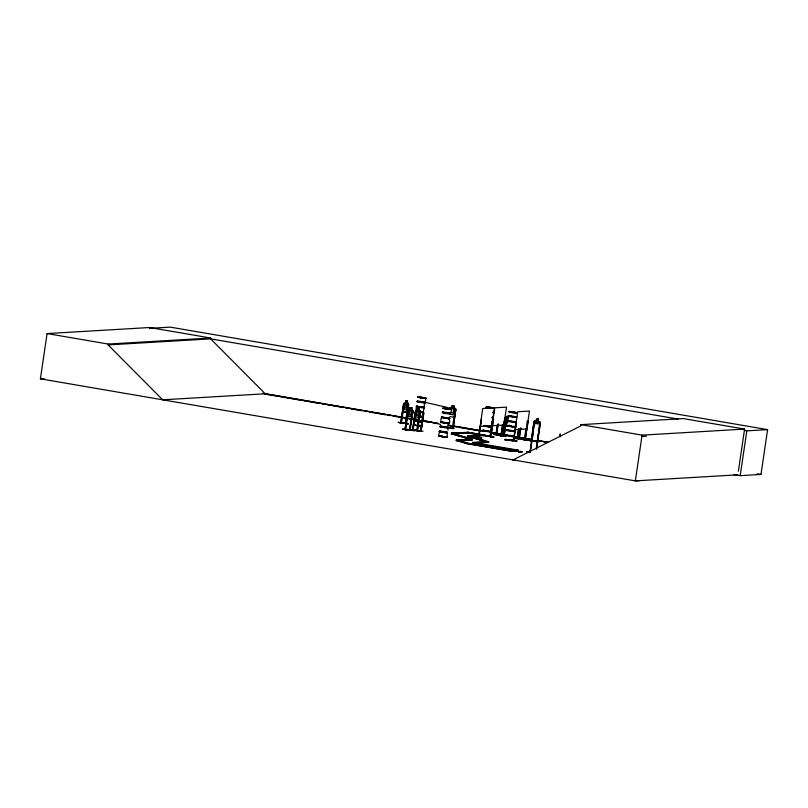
<?xml version="1.0" encoding="UTF-8"?>
<svg xmlns="http://www.w3.org/2000/svg" width="808" height="808" viewBox="0 0 808 808"><rect width="100%" height="100%" fill="white"/><g stroke="black" fill="none" stroke-linecap="round" stroke-linejoin="round"><path stroke-width="1.21" d="M493.587 436.865L487.143 436.118L493.839 437.098M505.636 436.502L499.253 435.401L505.757 436.492M499.374 435.401L505.697 436.128M522.221 438.996L528.654 440.421L518.554 438.714L518.645 438.057L518.766 438.724M415.787 410.898L416.484 406.707M560.025 436.825L560.318 433.936L559.732 436.431M414.423 419.322L265.438 393.759L162.691 399.819L40.4 378.831L47.086 333.573L149.601 327.523L210.747 338.017L210.615 338.855L265.206 393.769M639.875 480.619L635.33 480.871L162.691 399.819L108.1 344.905L108.232 344.056L210.747 338.017M401.152 422.261L400.788 422.917L401.364 422.968L403.95 405.04L403.344 404.97L400.637 422.887L405.858 423.352L405.808 422.665M400.879 422.927L403.717 403.667L404.374 402.929L408.333 403.273L408.808 404.101L404.929 429.624L410.151 430.098L413.05 410.838L411.484 409.909L411.817 407.707L410.131 407.565L409.858 409.777L408.01 410.413L405.081 429.654L405.444 428.998M403.768 403.697L403.142 411.757L407.01 412.09M401.121 422.917L403.95 405.04M405.566 403.03L405.838 400.819L407.565 400.97L407.303 408.171L406.202 409.858L404.626 409.727L404.05 407.889L404.656 403.778L405.606 403.111L405.889 400.829L407.505 401.041M398.506 422.301L402.879 423.311L398.243 422.372M403.647 422.837L408.313 423.867L403.939 422.847M405.677 423.311L408.353 405.404L405.273 423.281M405.424 423.321L407.889 405.364M405.172 429.664L408.091 411.747L405.566 429.704M410.181 407.575L408.343 414.635L408.929 416.474L410.494 416.605L411.595 414.908L411.858 407.717M402.798 429.038L406.929 430.088M408.02 429.533L414.595 430.785L410.242 429.412M410.02 429.401L409.636 430.048L412.646 412.141L409.565 430.018M409.727 430.058L412.181 412.1M411.302 418.827L407.333 418.554L411.322 418.908L413.1 410.848M413.05 430.351L415.645 412.423L415.029 412.343L412.605 430.614M412.939 429.654L412.484 430.3L415.413 411.05L417.251 410.413L417.574 408.212L415.746 415.272L416.322 417.11L417.887 417.241L418.988 415.544L419.594 411.434L418.867 410.626C420.564 404.828 417.191 411.726 420.019 410.656L420.503 411.484L418.726 419.544L414.726 419.19L415.827 411.04M412.848 430.3L415.645 412.423M415.342 430.22L419.998 431.25L415.625 430.22M416.888 430.654L419.584 412.736L420.2 412.807L417.13 430.704L419.584 412.736M417.191 430.704L417.423 430.038M412.403 430.25L417.554 430.735L420.453 411.474L419.978 410.636L416.08 410.383M423.745 413.262L420.968 431.169L423.17 413.151L423.745 413.262L421.15 431.189L420.483 431.068L420.827 430.442M420.544 431.078L424.776 402.263L448.117 407.636M417.332 400.93L425.311 402.273L425.957 398.051M423.079 431.219L417.999 430.755M439.552 431.775L438.562 435.906L442.34 436.239M440.683 421.746L441.309 417.706M440.118 431.492L439.178 431.583L447.551 433.038L446.895 437.269L446.006 437.269M447.975 430.159L448.026 427.988M448.854 418.685C452.45 425.513 444.865 422.13 441.451 422.008M454.106 405.969L453.773 408.171L454.752 409.08L454.147 413.191L452.793 414.787L450.753 414.464M453.854 408.111L454.187 405.899L451.995 405.566L451.733 407.848L450.531 408.414M509.909 450.309L509.828 450.874L466.206 443.461L456.399 440.572L456.48 440.017L472.347 439.279L451.49 433.31L452.662 433.441L472.286 439.199L472.266 439.845L451.399 433.866L451.48 433.239L467.903 432.27L484.083 435.047L483.992 435.603L467.701 436.37L467.781 435.805L484.083 435.047M453.025 427.826L452.339 428.381L455.055 410.474L455.692 410.555M449.369 408.212L450.197 407.525L455.278 408.333L455.934 409.232L453.086 428.493L455.853 409.252L455.227 408.404M472.286 439.199L456.419 439.936L456.338 440.491L472.205 439.764L452.581 433.997L452.662 433.441M457.661 440.148L467.468 443.026L467.388 443.592L456.419 439.936M466.206 443.461L466.297 442.895L456.48 440.017M467.903 432.27L467.822 432.836L455.096 433.583M471.316 436.067L482.326 435.421L482.416 434.856L467.721 435.724L467.64 436.29L488.507 442.259L477.538 442.703M516.746 450.46L509.404 450.894L509.484 450.339L516.827 449.904L516.746 450.46L472.64 442.996L472.72 442.43L518.069 450.117L517.979 450.672L510.636 451.106L466.963 443.612L467.468 443.026L466.297 442.895M468.882 436.502L468.963 435.936L467.721 435.724M471.024 439.633L471.104 439.067M474.387 442.622L473.872 443.208L473.963 442.643L488.648 441.784L488.567 442.34L477.548 442.986M475.397 436.441L481.719 437.906L475.387 436.451M478.518 436.694L478.902 437.381L481.507 419.453M493.062 418.766L490.234 436.704L494.446 407.838L482.699 408.535L478.639 437.381L481.285 419.413M483.568 435.633L483.649 435.068L467.479 432.3L467.398 432.856L483.992 435.603M488.567 442.34L467.781 435.805M492.648 418.746L489.981 436.663L491.032 436.653L493.627 418.736L492.648 418.746L493.627 418.736M490.466 436.694L494.819 407.818L506.566 407.121L502.051 436.078M491.123 436.017L490.759 436.663L493.405 418.696M488.557 435.946L493.577 436.835M500.879 435.633C498.657 434.31 513.05 436.189 495.981 434.684L497.375 425.119M497.506 425.129L496.173 434.694L496.476 434.108M496.476 434.775L498.061 424.028M496.597 434.775L498.193 424.028M497.839 434.744L493.789 434.532L497.566 434.643M499.708 435.684L504.142 435.573M502.536 424.897L500.97 435.653L502.667 424.897M503.041 424.998L501.445 435.744L503.172 424.998M504.768 418.029L502.091 435.946L505.182 418.049M502.394 435.987L502.162 435.29M503.536 436.118L503.758 435.482L503.606 436.128M503.546 436.138L506.374 416.877L507.161 416.201L508.646 416.534L507.464 417.09L506.858 421.21L507.646 423.15M503.98 436.219L506.798 418.302L504.172 436.219M508.202 419.332L508.505 417.271M510.636 451.106L510.717 450.551L518.069 450.117M516.302 422.624L513.666 440.592L513.777 439.885M516.524 422.665L513.444 440.562L517.716 411.747L529.462 411.06L525.261 439.916M514.373 451.005L516.08 450.783L514.373 451.005C516.635 451.884 516.908 450.591 517.029 451.46M516.867 438.663L516.575 438.229L519.201 438.158M514.858 451.086L517.08 451.086M516.969 437.764L516.979 438.451L517.191 437.784M518.423 428.876L517.09 438.441M512.535 440.027C527.876 443.239 497.334 437.714 516.635 441.087M516.029 451.157C514.393 449.783 521.251 451.834 516.564 451.248M519.695 438.289L517.13 438.714L518.928 428.977M517.423 438.522L518.999 428.967M516.161 451.207L516.14 450.662M516.312 450.49L516.403 449.935M516.514 451.369L516.484 450.824M518.675 438.734L520.11 429.159M520.857 428.068L519.1 438.815L520.776 428.068M515.575 450.945L517.756 450.935M518.504 451.712L520.211 451.49L518.504 451.712C520.766 452.591 521.039 451.308 521.15 452.167M518.989 451.803L521.21 451.793M520.16 451.864C518.524 450.49 525.382 452.541 520.685 451.955M520.291 451.914L520.271 451.369M520.645 452.086L520.615 451.531M519.706 451.652L521.887 451.642M524.21 439.926L523.907 439.491L526.149 439.704M525.937 428.937L524.321 439.704L524.473 439.037M524.857 439.794L526.796 426.654M527.139 424.261L527.695 420.554L524.998 439.875L528.079 421.978L526.998 421.766M528.957 452.116L526.836 451.753L530.139 451.924M531.321 440.764L534.027 421.513L534.835 420.837C536.239 422.362 539.138 413.807 538.29 421.503L539.239 422.412M531.26 440.764L534.048 421.513L534.856 420.918L539.714 421.736L540.39 422.574L536.532 448.854M530.189 452.318L532.947 434.391M530.351 452.318L530.381 451.844M534.846 423.786L536.663 418.958L538.633 419.291M535.906 423.958L536.209 421.907L538.178 422.241L537.875 424.291M536.583 441.925L538.916 441.814M536.825 441.724L536.916 441.067M537.663 436.946L538.017 434.553M538.481 430.977L539.603 423.806L540.118 423.907M536.219 448.824L538.401 434.017M536.441 448.854L540.39 422.574M738.391 471.115L744.592 429.088L683.447 418.594L580.942 424.644L580.74 425.947L513.04 459.883M744.592 429.088L642.077 435.138L635.33 480.871L737.845 474.821M740.199 475.659L746.814 430.866L767.6 429.634L760.985 474.437L740.199 475.659L733.977 474.589M526.887 451.702L529.028 452.026M475.336 436.754L481.719 437.815M487.446 436.047L493.839 437.189M516.777 440.784L512.524 440.057M407.03 412.171L407.939 410.02L407.03 412.171L403.091 411.827L402.889 409.585M411.322 418.908L412.231 416.766M414.777 419.201L418.696 419.463L419.625 417.403M417.574 397.233L425.533 398.576M416.857 401.859L424.867 403.131M418.706 406.586L416.605 405.879M415.777 411.1L415.605 410.585M415.554 410.919L415.726 411.514M413.484 424.766L416.948 425.826L421.463 426.028M413.534 424.695L414.959 425.483M425.301 402.273L424.564 401.94M422.362 422.14L414.282 420.716M448.834 418.201L441.431 416.877M440.875 422.241L440.754 421.564M440.703 421.887L440.875 422.493L444.339 423.16M440.31 436.007L438.896 435.855M449.713 418.191L448.824 418.201M441.633 417.675L449.632 418.948M449.046 422.796L448.076 423.382M448.905 423.624L444.107 423.16M448.238 428.169L439.926 426.927L440.855 426.846M447.551 433.038L439.188 431.876M486.123 407.384L489.87 407.596M482.608 430.674L491.092 431.856M482.649 430.411L490.769 431.704M447.945 425.069L482.669 430.896M488.658 436.3L482.315 434.936M491.022 407.343L494.486 408.373L488.8 407.464M492.082 422.493L491.506 422.473M491.678 427.26L489.022 427.099M488.648 436.29L490.537 436.027M509.868 411.434L508.919 411.524L516.373 412.777M508.969 411.434L509.141 412.05L512.454 412.625M507.464 421.433L515.827 422.604L515.049 422.342M506.818 425.786L506.949 425.21M506.151 430.512L514.211 431.634M505.364 435.229L513.848 436.411L505.404 434.977L506.343 434.886M505.414 435.451L513.393 436.795M506.545 439.37L504.768 439.673L513.13 440.815L506.313 439.916M517.181 413.181L508.899 411.666M517.019 412.565L512.201 412.403M515.948 421.766L507.838 420.716M515.959 422.069L507.838 420.776M398.243 422.352L402.899 423.402M407.222 429.775L402.536 429.099M538.441 430.563L539.512 428.493M455.055 415.15L453.975 417.231L449.874 416.585M502.374 435.825L504.626 435.674L502.01 436.118M519.645 438.572L516.514 438.603M530.149 440.481L532.179 440.289M531.765 440.592L530.149 440.835M408.727 409.757L408.06 410.444L407.384 418.564L407.242 416.322M506.374 416.877L507.161 416.201M449.44 408.252L450.218 407.606M452.531 427.745L452.571 428.654L453.702 428.28M452.409 427.917L448.268 427.26M452.914 428.654L453.995 428.351L452.662 428.321M417.958 396.789L419.089 397.496M417.564 397.243L420.221 397.395M422.119 397.718L425.937 398.213L421.2 397.788M420.564 397.94L421.12 398.001M419.089 397.475L421.473 397.879M417.231 401.212L425.351 402.495L424.574 402.233M417.191 401.465L424.968 402.859M416.504 406.151L424.271 407.545M416.463 406.414L424.554 407.767M415.534 410.919L416.352 410.929M447.117 408.596L451.076 409.121L449.561 408.606M446.016 408.727L448.389 409.101M447.642 408.474L442.956 408.404M448.389 409.121L451.026 409.454L445.945 408.989M444.208 408.707L446.965 409.04L442.703 408.02L444.471 407.848M446.996 409.121L446.42 409.07M450.733 409.313L450.319 408.787M423.503 412.252L422.14 412.171M423.766 412.646L420.049 412.343M486.174 407.05L487.87 407.091M442.481 411.908L450.49 413.171L449.702 412.918M490.527 407.666L494.213 408.424M442.38 412.181L450.5 413.474L449.723 413.211M489.567 407.868L489.83 408.151M491.082 407.565L490.486 407.747L491.193 407.777M491.779 408.454L489.527 407.969M491.183 407.858L490.567 407.737L491.133 407.848M442.34 412.434L450.46 413.726L449.682 413.464M489.658 407.828L489.961 408.091M442.36 412.736L444.461 413.444M441.643 417.13L449.773 418.413L448.985 418.15M441.612 417.382L449.733 418.665L448.955 418.413M493.021 412.837L493.9 412.817L493.112 412.555M509.293 411.413L517.271 412.858M513.949 412.393L513.484 412.07L517.019 412.747M422.493 421.311L414.423 420.18M517.191 413.171L514.534 413.009M422.372 422.14L414.302 421.019M508.676 415.554L516.676 416.827L515.898 416.564M508.565 415.837L516.696 417.12L515.908 416.857M508.535 416.09L516.655 417.372L515.868 417.11M413.797 424.947L414.423 424.685M508.545 416.383L516.292 417.544M492.708 418.14L492.284 417.776M448.117 422.887L448.783 422.695M448.995 423.17L440.875 422.231M507.798 421.029L515.666 422.21M439.673 430.947L447.41 432.098M506.848 425.705L514.282 426.876L511.454 426.553M507.161 425.927L514.787 427.291M482.376 434.835L489.486 436.189M489.476 436.078L490.375 436.179M513.13 440.623L505.566 439.754M538.37 421.443L539.754 421.665M533.886 422.837L534.462 422.938L530.028 452.268L534.229 423.473L540.108 423.129M533.149 427.422L533.502 429.725M531.199 440.097L531.977 440.209M529.785 440.774L532.088 440.562M490.638 435.977L491.123 436.007M525.392 439.269L525.291 439.916M149.47 328.361L170.256 327.129L767.6 429.634M108.1 344.905L210.615 338.855L678.043 419.059M40.4 378.831L44.147 378.609M506.222 418.201L506.798 418.302M505.485 422.786L505.798 425.089M480.053 426.452L491.799 425.755M492.173 425.735L503.919 425.048M515.07 429.664L526.816 428.977M451.399 433.866L468.63 433.068L468.721 432.512L451.48 433.239M456.399 440.572L472.266 439.845M516.938 437.956L514.464 437.532M516.575 438.522L519.746 438.269M524.281 439.219L519.322 438.37M472.72 442.43L488.587 441.703L468.963 435.936M526.119 439.653L523.948 439.835M523.857 439.865L526.392 439.744M531.583 441.39L537.461 441.047M512.797 459.893L515.534 459.732M641.885 436.441L646.43 436.189M417.928 396.799L425.937 398.213L423.473 397.607M420.887 397.748L421.655 397.9M425.018 398.142L425.614 398.172M494.193 408.232L490.779 407.899M424.261 407.252L418.706 406.586M447.349 408.424L450.309 408.949M450.773 409.333L447.46 408.616M424.139 408.08L416.13 406.808M513.494 412.09L512.656 411.898M516.352 412.767L516.948 412.797M493.001 412.353L493.92 412.262L493.143 412.009M493.001 412.646L493.941 412.565L493.153 412.302M423.564 412.05L421.221 411.747M492.264 417.292L493.193 417.211L492.415 416.948M492.274 417.595L493.203 417.504L492.425 417.241M492.234 417.847L493.173 417.756L492.385 417.494M422.907 416.393L418.403 415.908M422.917 416.696L419.463 416.362M422.887 416.948L419.433 416.615M422.786 417.231L419.382 416.898M491.517 422.301L492.436 422.392M491.446 422.715L492.345 422.705L491.597 422.372M514.322 426.664L514.979 426.341M514.272 426.856L515.241 426.452L513.514 426.473M514.262 427.038L514.847 427.038M491.496 426.462L484.255 425.452M491.506 426.755L483.639 425.584M491.466 427.008L483.598 425.836M413.797 424.776L415.211 424.745M413.777 424.937L415.161 425.028M440.976 426.018L440.047 426.099L448.147 427.159M440.885 426.291L439.976 426.301L448.167 427.452M440.845 426.553L439.906 426.634L453.036 428.472M421.483 426.139L413.736 424.877M507.161 429.664L506.232 429.755L514.332 430.805M507.071 429.947L506.172 429.957L514.353 431.098M507.03 430.199L506.131 430.209L514.322 431.351M483.679 430.058L482.75 430.139L490.759 431.401M439.663 430.947L440.239 430.957M440.148 431.24L439.249 431.25L447.44 432.391M439.542 431.775L440.118 431.795M506.434 434.613L505.535 434.623L507.969 435.3M483.002 434.744L482.022 435.027M482.366 434.987L482.962 434.845M446.036 436.987L446.976 437.017L444.289 436.815M505.707 439.582L504.737 439.501L506.505 439.653M500.96 435.169L496.597 434.32M401.374 422.311L401.253 422.271M405.081 428.977L405.687 429.058M409.636 429.361L410.302 429.452M424.23 398.071L425.028 398.132L420.049 397.506M487.901 406.939L486.143 407.131L490.052 408.101M509.818 411.605L511.595 411.757M513.837 412.373L513.534 412.282M516.302 413.181L512.373 412.716M447.582 408.727L447.228 408.606M422.978 412.029L420.089 412.09L422.927 412.393M422.069 412.585L422.877 412.656M513.524 426.473L514.322 426.533M447.329 422.826L448.137 422.897M448.076 423.362L446.309 423.22M420.099 425.957L420.897 426.119M505.717 439.421L506.515 439.471M445.208 437.199L446.026 437.269M417.534 408.202L419.261 408.353M410.181 407.636L411.797 407.788M417.574 408.272L419.19 408.424M408.707 409.676L412.625 410.02M408.242 411.787L407.788 411.747M405.949 422.705L405.566 422.675M405.414 422.847L401.424 422.503M409.707 429.583L405.717 429.24M516.615 450.874L518.241 451.016M520.746 451.581L522.372 451.733M537.482 441.835L531.169 440.764M487.891 406.939L491.022 407.353M487.86 407.111L491.001 407.515M444.451 407.848L449.581 408.616M422.16 412.141L420.109 411.929M508.596 425.392L510.636 425.624M509.545 425.664L508.565 425.553L510.606 425.796M508.535 425.766L510.575 425.988M508.515 426.008L509.484 426.119M512.555 426.371L513.524 426.594M513.494 426.765L508.373 425.998M447.309 423.109L442.178 422.352M420.099 426.058L415.918 425.473M483.729 435.088L485.77 435.33M488.678 436.128L485.547 435.714M445.248 437.037L443.228 436.674M445.228 437.209L438.825 436.128M420.221 397.395L422.635 397.778L422.039 397.718M490.81 407.515L494.264 408.01M511.585 411.777L512.686 411.757M420.16 411.615L421.221 411.858M509.585 425.382L510.656 425.523M511.494 426.23L512.555 426.483M509.474 426.109L510.545 426.25M489.032 427.099L483.608 426.129M446.359 422.837L442.208 422.18M441.289 435.936L442.36 436.067M421.342 397.122L422.493 397.506M489.89 408.07L487.638 407.798M421.039 398.102L422.13 398.263M510.383 426.18L511.484 426.351M510.353 426.402L511.434 426.705M509.626 440.057L508.525 439.885L510.676 440.229M443.208 436.785L441.057 436.451M443.188 436.956L439.401 435.997M517.514 437.865L517.09 437.795M524.523 439.047L524.857 439.128M486.941 407.222L489.688 407.727M488.628 407.565L490.294 408.08M512.514 412.464L509.151 411.787M423.473 397.627L417.817 397.162M444.461 413.444L450.369 414.009L449.581 413.746M506.899 425.291L510.404 426.069L509.333 426.008M507.959 435.3L513.605 435.754M533.886 440.744L536.956 441.249M484.497 435.542L485.527 435.876M509.646 439.885L510.696 440.067M418.281 425.432L420.271 425.786M744.36 430.442L746.814 430.866M580.942 424.644L642.077 435.138M47.086 333.573L108.232 344.056M757.258 473.791L760.985 474.437M421.877 420.594L438.017 423.372M491.405 432.533L505.061 434.876M513.747 436.36L532.371 439.562M537.34 440.411L548.511 442.329M262.731 393.344L414.181 419.332M421.635 420.614L437.774 423.382M447.703 425.089L482.467 431.048M491.163 432.543L506.06 435.098M514.746 436.593L532.129 439.572M538.34 440.643L548.268 442.34M264.963 394.112L277.407 396.243M279.891 396.678L301.041 400.303M303.525 400.728L306.02 401.152M308.505 401.586L319.705 403.505M322.19 403.929L324.675 404.354M327.169 404.788L329.654 405.212M332.139 405.636L334.633 406.071M337.118 406.495L343.339 407.565M345.824 407.989L348.319 408.414M350.803 408.838L362.004 410.767M364.489 411.191L366.973 411.615M369.468 412.04L385.638 414.817M388.123 415.241L390.618 415.676M393.102 416.1L405.545 418.231M411.767 419.301L414.251 419.726M421.715 421.008L427.937 422.079M449.086 425.705L451.571 426.129M454.066 426.563L456.55 426.988M459.035 427.412L475.215 430.189M477.7 430.614L480.184 431.048M491.385 432.967L493.87 433.391M496.365 433.815L498.849 434.25M501.334 434.674L503.828 435.098M515.019 437.017L517.514 437.451M519.999 437.875L522.483 438.3M529.947 439.582L532.442 440.006M538.663 441.077L541.148 441.501M543.633 441.936L546.127 442.36M499.324 435.058L505.697 436.158M513.161 437.784L517.544 438.512M490.072 436.007L491.072 436.189M451.399 433.795L452.642 434.017M487.406 441.572L488.648 441.784M456.338 440.491L457.581 440.714M467.044 443.057L510.717 450.551M492.062 407.525L492.991 407.858M420.059 397.496L417.837 397.011M509.363 425.897L507.646 425.654M483.558 435.371L484.477 435.704M419.362 425.321L420.301 425.503M419.362 425.432L420.301 425.624M414.979 425.291L415.948 425.361M441.087 436.34L439.37 436.098M420.918 430.492L420.574 430.411M486.901 407.636L486.365 407.484L487.648 407.798M444.218 408.707L442.935 408.394M507.596 426.018L508.343 426.21M442.188 422.382L441.431 422.18L442.148 422.544M488.84 435.845L490.385 436.28M445.41 436.754L446.945 437.189M422.13 420.18L440.552 424.422M403.737 422.493L408.111 423.503M403.697 422.746L408.313 423.867M416.948 430.189L413.12 429.876M415.413 430.179L419.998 431.23M486.961 407.212L486.396 407.232M515.777 417.393L516.302 417.544M417.786 397.425L418.322 397.566M424.533 402.495L425.321 402.748M507.121 425.523L507.636 425.836M507.586 426.038L506.818 425.766M491.658 422.109L492.183 422.281M440.936 421.867L441.501 421.907M505.02 439.774L505.555 439.926M440.905 422.039L441.451 422.18L440.653 421.917M414.322 420.463L422.291 421.423M467.701 436.37L487.325 442.127M490.739 432.017L482.629 430.967M405.495 403.849L404.889 407.959L406.464 408.101L407.07 403.98L405.495 403.849M406.161 401.303L406.05 402.031L407.06 402.121L407.171 401.384L406.161 401.303M409.787 410.585L409.181 414.706L410.757 414.837L411.363 410.727L409.787 410.585M410.454 408.04L410.343 408.777L411.353 408.868L411.464 408.131L410.454 408.04M417.191 411.221L416.585 415.342L418.15 415.474L418.756 411.363L417.191 411.221M417.847 408.676L417.746 409.414L418.746 409.505L418.857 408.767L417.847 408.676M451.621 408.585L451.016 412.696L453.056 413.019L453.662 408.909L451.621 408.585M452.369 406.071L452.258 406.808L453.571 407.01L453.672 406.283L452.369 406.071M536.936 419.392L536.825 420.13L538.098 420.342L538.209 419.604L536.936 419.392M446.955 436.896L446.198 436.653L446.976 436.906"/></g></svg>
